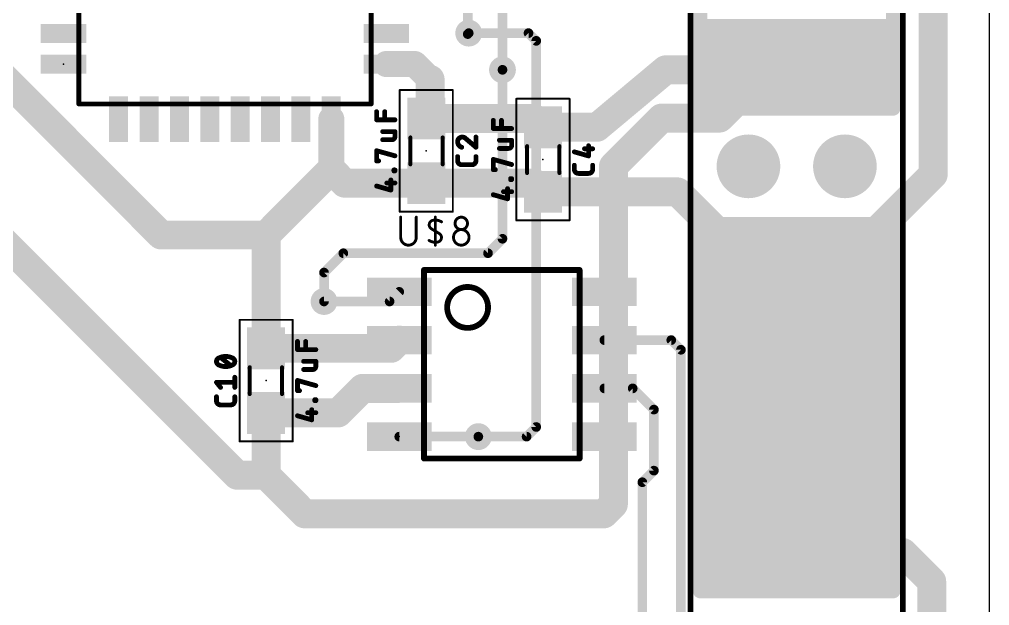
# Model space of a CAD drawing. Extents: x 0 to 6.01, y 0 to 3.
# Drawn here: x 4.994 to 6, y 1.095 to 1.702 of the extents above; entities that cross this region are included whole.
import ezdxf

# ---------------------------------------------------------------- set-up
doc = ezdxf.new("R2010")
doc.units = 0
for name, color, linetype in [('1', 12, 'CONTINUOUS'), ('16', 132, 'CONTINUOUS'), ('17', 110, 'CONTINUOUS'), ('18', 110, 'CONTINUOUS'), ('20', 31, 'CONTINUOUS'), ('21', 253, 'CONTINUOUS'), ('23', 53, 'CONTINUOUS'), ('25', 253, 'CONTINUOUS'), ('27', 253, 'CONTINUOUS'), ('39', 12, 'CONTINUOUS'), ('51', 253, 'CONTINUOUS')]:
    doc.layers.add(name, color=color, linetype=linetype)

# ---------------------------------------------------------------- blocks, each defined once
blk = doc.blocks.new('RECT')
blk.add_solid([(-0.5, -0.5), (0.5, -0.5), (-0.5, 0.5), (0.5, 0.5)])
blk = doc.blocks.new('ROUNDP')
at = {"const_width": 0.5}
blk.add_lwpolyline([(0, -0.25, 1), (0, 0.25, 1), (0, -0.25)], format="xyb", dxfattribs=at)
blk = doc.blocks.new('ROUNDV')
at = {"const_width": 0.5}
blk.add_lwpolyline([(0, -0.25, 1), (0, 0.25, 1), (0, -0.25)], format="xyb", dxfattribs=at)

msp = doc.modelspace()

# ---------------------------------------------------------------- linework, layer by layer
at = {"layer": '1'}
for points, const_width in [([(5.941528, 2.14), (5.941528, 1.541528)], 0.03), ([(5.7, 1.61), (5.7, 1.99)], 0.015), ([(5.9, 1.99), (5.9, 1.61)], 0.015), ([(5.459, 1.733), (5.459, 1.687)], 0.01), ([(5.495, 1.735), (5.495, 1.65)], 0.01), ([(5.7, 1.695), (5.9, 1.695)], 0.015), ([(5.46, 1.688), (5.459, 1.687)], 0.01), ([(5.7, 1.68), (5.9, 1.68)], 0.015), ([(5.141118, 1.478882), (4.958465, 1.661535)], 0.03), ([(5.7, 1.665), (5.9, 1.665)], 0.015), ([(5.404, 1.656), (5.374646, 1.656)], 0.027), ([(5.42, 1.64), (5.404, 1.656)], 0.027), ([(5.664223, 1.65), (5.592952, 1.590465)], 0.03), ([(5.75, 1.65), (5.664223, 1.65)], 0.03), ([(5.42, 1.64), (5.42, 1.603465)], 0.03), ([(5.7, 1.65), (5.9, 1.65)], 0.015), ([(5.7, 1.635), (5.9, 1.635)], 0.015), ([(5.7, 1.62), (5.9, 1.62)], 0.015), ([(5.317559, 1.598913), (5.317559, 1.546441)], 0.027), ([(5.42, 1.603465), (5.416, 1.599465)], 0.03), ([(5.528, 1.599465), (5.416, 1.599465)], 0.03), ([(5.537, 1.590465), (5.528, 1.599465)], 0.03), ([(5.9, 1.61), (5.7, 1.61)], 0.015), ([(5.592952, 1.590465), (5.537, 1.590465)], 0.03), ([(5.317559, 1.546441), (5.25, 1.478882)], 0.03), ([(5.331465, 1.532535), (5.317559, 1.546441)], 0.03), ([(5.941528, 1.541528), (5.85, 1.45)], 0.03), ([(5.416, 1.532535), (5.331465, 1.532535)], 0.03), ([(5.528, 1.532535), (5.416, 1.532535)], 0.03), ([(5.537, 1.523535), (5.528, 1.532535)], 0.03), ([(5.676465, 1.523535), (5.537, 1.523535)], 0.03), ([(5.75, 1.45), (5.676465, 1.523535)], 0.03), ([(5.25, 1.478882), (5.141118, 1.478882)], 0.03), ([(5.25, 1.478882), (5.25, 1.361465)], 0.03), ([(5.388, 1.42), (5.378, 1.41)], 0.01), ([(5.378, 1.41), (5.31, 1.41)], 0.01), ([(5.388, 1.37), (5.379465, 1.361465)], 0.03), ([(5.379465, 1.361465), (5.25, 1.361465)], 0.03), ([(5.67, 1.37), (5.600598, 1.37)], 0.01), ([(5.68, 1.36), (5.67, 1.37)], 0.01), ([(5.68, 1.36), (5.68, 1.02)], 0.01), ([(5.35, 1.32), (5.324535, 1.294535)], 0.03), ([(5.388, 1.32), (5.35, 1.32)], 0.03), ([(5.63, 1.32), (5.600598, 1.32)], 0.01), ([(5.652, 1.298), (5.63, 1.32)], 0.01), ([(5.324535, 1.294535), (5.25, 1.294535)], 0.03), ([(5.25, 1.294535), (5.25, 1.23)], 0.03), ([(5.652, 1.298), (5.652, 1.234788)], 0.01), ([(5.47, 1.27), (5.388, 1.27)], 0.01), ([(5.29, 1.19), (5.25, 1.23)], 0.03), ([(5.652, 1.234788), (5.64, 1.222788)], 0.01), ([(5.64, 1.222788), (5.64, 1)], 0.01), ([(5.6, 1.19), (5.29, 1.19)], 0.03), ([(5.91, 1.15), (5.85, 1.15)], 0.03), ([(5.94, 1.12), (5.91, 1.15)], 0.03), ([(5.94, 1.12), (5.94, 0.742465)], 0.03)]:
    msp.add_lwpolyline(points, dxfattribs=dict(at, const_width=const_width))
for points, const_width in [([(5.7, 1.69875, 1), (5.7, 1.69125)], 0.0075), ([(5.9, 1.69125, 1), (5.9, 1.69875)], 0.0075), ([(5.457232, 1.688768, 1), (5.460768, 1.685232)], 0.005), ([(5.461768, 1.686232, 1), (5.458232, 1.689768)], 0.005), ([(5.4565, 1.687, 1), (5.4615, 1.687)], 0.005), ([(5.7, 1.68375, 1), (5.7, 1.67625)], 0.0075), ([(5.9, 1.67625, 1), (5.9, 1.68375)], 0.0075), ([(5.7, 1.66875, 1), (5.7, 1.66125)], 0.0075), ([(5.9, 1.66125, 1), (5.9, 1.66875)], 0.0075), ([(5.374646, 1.66275, 1), (5.374646, 1.64925)], 0.0135), ([(5.408773, 1.660773, 1), (5.399227, 1.651227)], 0.0135), ([(5.404, 1.64925, 1), (5.404, 1.66275)], 0.0135), ([(5.664223, 1.6575, 1), (5.664223, 1.6425)], 0.015), ([(5.669032, 1.644244, 1), (5.659415, 1.655756)], 0.015), ([(5.75, 1.6425, 1), (5.75, 1.6575)], 0.015), ([(5.4275, 1.64, 1), (5.4125, 1.64)], 0.015), ([(5.415227, 1.635227, 1), (5.424773, 1.644773)], 0.0135), ([(5.4925, 1.65, 1), (5.4975, 1.65)], 0.005), ([(5.7, 1.65375, 1), (5.7, 1.64625)], 0.0075), ([(5.9, 1.64625, 1), (5.9, 1.65375)], 0.0075), ([(5.7, 1.63875, 1), (5.7, 1.63125)], 0.0075), ([(5.9, 1.63125, 1), (5.9, 1.63875)], 0.0075), ([(5.7, 1.62375, 1), (5.7, 1.61625)], 0.0075), ([(5.9, 1.61625, 1), (5.9, 1.62375)], 0.0075), ([(5.324309, 1.598913, 1), (5.310809, 1.598913)], 0.0135), ([(5.416, 1.606965, 1), (5.416, 1.591965)], 0.015), ([(5.410697, 1.604768, 1), (5.421303, 1.594161)], 0.015), ([(5.4125, 1.603465, 1), (5.4275, 1.603465)], 0.015), ([(5.425303, 1.598161, 1), (5.414697, 1.608768)], 0.015), ([(5.533303, 1.604768, 1), (5.522697, 1.594161)], 0.015), ([(5.528, 1.591965, 1), (5.528, 1.606965)], 0.015), ([(5.7, 1.61375, 1), (5.7, 1.60625)], 0.0075), ([(5.69625, 1.61, 1), (5.70375, 1.61)], 0.0075), ([(5.89625, 1.61, 1), (5.90375, 1.61)], 0.0075), ([(5.9, 1.60625, 1), (5.9, 1.61375)], 0.0075), ([(5.537, 1.597965, 1), (5.537, 1.582965)], 0.015), ([(5.531697, 1.585161, 1), (5.542303, 1.595768)], 0.015), ([(5.588144, 1.596221, 1), (5.59776, 1.584709)], 0.015), ([(5.592952, 1.582965, 1), (5.592952, 1.597965)], 0.015), ([(5.322862, 1.551744, 1), (5.312256, 1.541138)], 0.015), ([(5.322862, 1.541138, 1), (5.312256, 1.551744)], 0.015), ([(5.310809, 1.546441, 1), (5.324309, 1.546441)], 0.0135), ([(5.934028, 1.541528, 1), (5.949028, 1.541528)], 0.015), ([(5.946831, 1.536224, 1), (5.936224, 1.546831)], 0.015), ([(5.331465, 1.540035, 1), (5.331465, 1.525035)], 0.015), ([(5.326161, 1.527232, 1), (5.336768, 1.537839)], 0.015), ([(5.416, 1.540035, 1), (5.416, 1.525035)], 0.015), ([(5.416, 1.525035, 1), (5.416, 1.540035)], 0.015), ([(5.533303, 1.537839, 1), (5.522697, 1.527232)], 0.015), ([(5.528, 1.525035, 1), (5.528, 1.540035)], 0.015), ([(5.537, 1.531035, 1), (5.537, 1.516035)], 0.015), ([(5.531697, 1.518232, 1), (5.542303, 1.528839)], 0.015), ([(5.681768, 1.528839, 1), (5.671161, 1.518232)], 0.015), ([(5.676465, 1.516035, 1), (5.676465, 1.531035)], 0.015), ([(5.141118, 1.486382, 1), (5.141118, 1.471382)], 0.015), ([(5.135815, 1.473579, 1), (5.146421, 1.484185)], 0.015), ([(5.2575, 1.478882, 1), (5.2425, 1.478882)], 0.015), ([(5.244697, 1.484185, 1), (5.255303, 1.473579)], 0.015), ([(5.25, 1.471382, 1), (5.25, 1.486382)], 0.015), ([(5.744697, 1.444697, 1), (5.755303, 1.455303)], 0.015), ([(5.844697, 1.455303, 1), (5.855303, 1.444697)], 0.015), ([(5.389768, 1.418232, 1), (5.386232, 1.421768)], 0.005), ([(5.31, 1.4125, 1), (5.31, 1.4075)], 0.005), ([(5.376232, 1.411768, 1), (5.379768, 1.408232)], 0.005), ([(5.378, 1.4075, 1), (5.378, 1.4125)], 0.005), ([(5.393303, 1.364697, 1), (5.382697, 1.375303)], 0.015), ([(5.25, 1.368965, 1), (5.25, 1.353965)], 0.015), ([(5.2425, 1.361465, 1), (5.2575, 1.361465)], 0.015), ([(5.374161, 1.366768, 1), (5.384768, 1.356161)], 0.015), ([(5.379465, 1.353965, 1), (5.379465, 1.368965)], 0.015), ([(5.600598, 1.3725, 1), (5.600598, 1.3675)], 0.005), ([(5.671768, 1.371768, 1), (5.668232, 1.368232)], 0.005), ([(5.67, 1.3675, 1), (5.67, 1.3725)], 0.005), ([(5.6825, 1.36, 1), (5.6775, 1.36)], 0.005), ([(5.678232, 1.358232, 1), (5.681768, 1.361768)], 0.005), ([(5.35, 1.3275, 1), (5.35, 1.3125)], 0.015), ([(5.355303, 1.314697, 1), (5.344697, 1.325303)], 0.015), ([(5.388, 1.3125, 1), (5.388, 1.3275)], 0.015), ([(5.600598, 1.3225, 1), (5.600598, 1.3175)], 0.005), ([(5.631768, 1.321768, 1), (5.628232, 1.318232)], 0.005), ([(5.63, 1.3175, 1), (5.63, 1.3225)], 0.005), ([(5.25, 1.302035, 1), (5.25, 1.287035)], 0.015), ([(5.2575, 1.294535, 1), (5.2425, 1.294535)], 0.015), ([(5.324535, 1.287035, 1), (5.324535, 1.302035)], 0.015), ([(5.319232, 1.299839, 1), (5.329839, 1.289232)], 0.015), ([(5.6545, 1.298, 1), (5.6495, 1.298)], 0.005), ([(5.650232, 1.296232, 1), (5.653768, 1.299768)], 0.005), ([(5.388, 1.2725, 1), (5.388, 1.2675)], 0.005), ([(5.47, 1.2675, 1), (5.47, 1.2725)], 0.005), ([(5.255303, 1.235303, 1), (5.244697, 1.224697)], 0.015), ([(5.2425, 1.23, 1), (5.2575, 1.23)], 0.015), ([(5.6495, 1.234788, 1), (5.6545, 1.234788)], 0.005), ([(5.653768, 1.233021, 1), (5.650232, 1.236556)], 0.005), ([(5.6425, 1.222788, 1), (5.6375, 1.222788)], 0.005), ([(5.638232, 1.224556, 1), (5.641768, 1.221021)], 0.005), ([(5.29, 1.1975, 1), (5.29, 1.1825)], 0.015), ([(5.284697, 1.184697, 1), (5.295303, 1.195303)], 0.015), ([(5.6, 1.1825, 1), (5.6, 1.1975)], 0.015), ([(5.85, 1.1575, 1), (5.85, 1.1425)], 0.015), ([(5.915303, 1.155303, 1), (5.904697, 1.144697)], 0.015), ([(5.91, 1.1425, 1), (5.91, 1.1575)], 0.015), ([(5.9475, 1.12, 1), (5.9325, 1.12)], 0.015), ([(5.934697, 1.114697, 1), (5.945303, 1.125303)], 0.015)]:
    msp.add_lwpolyline(points, format="xyb", dxfattribs=dict(at, const_width=const_width))
at = {"layer": '16'}
for points, const_width in [([(5.522, 1.688), (5.46, 1.688)], 0.01), ([(5.53, 1.68), (5.522, 1.688)], 0.01), ([(5.53, 1.68), (5.53, 1.28)], 0.01), ([(5.75, 1.65), (5.75, 1.63)], 0.03), ([(5.495, 1.65), (5.495, 1.475)], 0.01), ([(5.75, 1.63), (5.72, 1.6)], 0.03), ([(5.66, 1.6), (5.61, 1.55)], 0.03), ([(5.72, 1.6), (5.66, 1.6)], 0.03), ([(5.61, 1.55), (5.61, 1.2)], 0.03), ([(5.22, 1.23), (4.93, 1.52)], 0.03), ([(5.7, 1.11), (5.7, 1.49)], 0.015), ([(5.7, 1.49), (5.9, 1.49)], 0.015), ([(5.7, 1.485), (5.9, 1.485)], 0.015), ([(5.9, 1.49), (5.9, 1.11)], 0.015), ([(5.495, 1.475), (5.48, 1.46)], 0.01), ([(5.7, 1.47), (5.9, 1.47)], 0.015), ([(5.33, 1.46), (5.31, 1.44)], 0.01), ([(5.48, 1.46), (5.33, 1.46)], 0.01), ([(5.7, 1.455), (5.9, 1.455)], 0.015), ([(5.31, 1.44), (5.31, 1.41)], 0.01), ([(5.7, 1.44), (5.9, 1.44)], 0.015), ([(5.7, 1.425), (5.9, 1.425)], 0.015), ([(5.7, 1.41), (5.9, 1.41)], 0.015), ([(5.7, 1.395), (5.9, 1.395)], 0.015), ([(5.7, 1.38), (5.9, 1.38)], 0.015), ([(5.7, 1.365), (5.9, 1.365)], 0.015), ([(5.7, 1.35), (5.9, 1.35)], 0.015), ([(5.7, 1.335), (5.9, 1.335)], 0.015), ([(5.7, 1.32), (5.9, 1.32)], 0.015), ([(5.7, 1.305), (5.9, 1.305)], 0.015), ([(5.7, 1.29), (5.9, 1.29)], 0.015), ([(5.53, 1.28), (5.52, 1.27)], 0.01), ([(5.7, 1.275), (5.9, 1.275)], 0.015), ([(5.52, 1.27), (5.47, 1.27)], 0.01), ([(5.7, 1.26), (5.9, 1.26)], 0.015), ([(5.7, 1.245), (5.9, 1.245)], 0.015), ([(5.25, 1.23), (5.22, 1.23)], 0.03), ([(5.7, 1.23), (5.9, 1.23)], 0.015), ([(5.7, 1.215), (5.9, 1.215)], 0.015), ([(5.61, 1.2), (5.6, 1.19)], 0.03), ([(5.7, 1.2), (5.9, 1.2)], 0.015), ([(5.7, 1.185), (5.9, 1.185)], 0.015), ([(5.7, 1.17), (5.9, 1.17)], 0.015), ([(5.7, 1.155), (5.9, 1.155)], 0.015), ([(5.7, 1.14), (5.9, 1.14)], 0.015), ([(5.7, 1.125), (5.9, 1.125)], 0.015), ([(5.9, 1.11), (5.7, 1.11)], 0.015), ([(5.7, 1.11), (5.9, 1.11)], 0.015)]:
    msp.add_lwpolyline(points, dxfattribs=dict(at, const_width=const_width))
for points, const_width in [([(5.46, 1.6905, 1), (5.46, 1.6855)], 0.005), ([(5.523768, 1.689768, 1), (5.520232, 1.686232)], 0.005), ([(5.522, 1.6855, 1), (5.522, 1.6905)], 0.005), ([(5.5325, 1.68, 1), (5.5275, 1.68)], 0.005), ([(5.528232, 1.678232, 1), (5.531768, 1.681768)], 0.005), ([(5.7575, 1.65, 1), (5.7425, 1.65)], 0.015), ([(5.4975, 1.65, 1), (5.4925, 1.65)], 0.005), ([(5.755303, 1.624697, 1), (5.744697, 1.635303)], 0.015), ([(5.7425, 1.63, 1), (5.7575, 1.63)], 0.015), ([(5.66, 1.6075, 1), (5.66, 1.5925)], 0.015), ([(5.665303, 1.594697, 1), (5.654697, 1.605303)], 0.015), ([(5.714697, 1.605303, 1), (5.725303, 1.594697)], 0.015), ([(5.72, 1.5925, 1), (5.72, 1.6075)], 0.015), ([(5.6175, 1.55, 1), (5.6025, 1.55)], 0.015), ([(5.604697, 1.555303, 1), (5.615303, 1.544697)], 0.015), ([(5.70375, 1.49, 1), (5.69625, 1.49)], 0.0075), ([(5.7, 1.49375, 1), (5.7, 1.48625)], 0.0075), ([(5.7, 1.48875, 1), (5.7, 1.48125)], 0.0075), ([(5.90375, 1.49, 1), (5.89625, 1.49)], 0.0075), ([(5.9, 1.48625, 1), (5.9, 1.49375)], 0.0075), ([(5.9, 1.48125, 1), (5.9, 1.48875)], 0.0075), ([(5.496768, 1.473232, 1), (5.493232, 1.476768)], 0.005), ([(5.4925, 1.475, 1), (5.4975, 1.475)], 0.005), ([(5.7, 1.47375, 1), (5.7, 1.46625)], 0.0075), ([(5.9, 1.46625, 1), (5.9, 1.47375)], 0.0075), ([(5.33, 1.4625, 1), (5.33, 1.4575)], 0.005), ([(5.331768, 1.458232, 1), (5.328232, 1.461768)], 0.005), ([(5.478232, 1.461768, 1), (5.481768, 1.458232)], 0.005), ([(5.48, 1.4575, 1), (5.48, 1.4625)], 0.005), ([(5.7, 1.45875, 1), (5.7, 1.45125)], 0.0075), ([(5.9, 1.45125, 1), (5.9, 1.45875)], 0.0075), ([(5.3125, 1.44, 1), (5.3075, 1.44)], 0.005), ([(5.308232, 1.441768, 1), (5.311768, 1.438232)], 0.005), ([(5.7, 1.44375, 1), (5.7, 1.43625)], 0.0075), ([(5.9, 1.43625, 1), (5.9, 1.44375)], 0.0075), ([(5.7, 1.42875, 1), (5.7, 1.42125)], 0.0075), ([(5.9, 1.42125, 1), (5.9, 1.42875)], 0.0075), ([(5.3075, 1.41, 1), (5.3125, 1.41)], 0.005), ([(5.7, 1.41375, 1), (5.7, 1.40625)], 0.0075), ([(5.9, 1.40625, 1), (5.9, 1.41375)], 0.0075), ([(5.7, 1.39875, 1), (5.7, 1.39125)], 0.0075), ([(5.9, 1.39125, 1), (5.9, 1.39875)], 0.0075), ([(5.7, 1.38375, 1), (5.7, 1.37625)], 0.0075), ([(5.9, 1.37625, 1), (5.9, 1.38375)], 0.0075), ([(5.7, 1.36875, 1), (5.7, 1.36125)], 0.0075), ([(5.9, 1.36125, 1), (5.9, 1.36875)], 0.0075), ([(5.7, 1.35375, 1), (5.7, 1.34625)], 0.0075), ([(5.9, 1.34625, 1), (5.9, 1.35375)], 0.0075), ([(5.7, 1.33875, 1), (5.7, 1.33125)], 0.0075), ([(5.9, 1.33125, 1), (5.9, 1.33875)], 0.0075), ([(5.7, 1.32375, 1), (5.7, 1.31625)], 0.0075), ([(5.9, 1.31625, 1), (5.9, 1.32375)], 0.0075), ([(5.7, 1.30875, 1), (5.7, 1.30125)], 0.0075), ([(5.9, 1.30125, 1), (5.9, 1.30875)], 0.0075), ([(5.7, 1.29375, 1), (5.7, 1.28625)], 0.0075), ([(5.9, 1.28625, 1), (5.9, 1.29375)], 0.0075), ([(5.5275, 1.28, 1), (5.5325, 1.28)], 0.005), ([(5.531768, 1.278232, 1), (5.528232, 1.281768)], 0.005), ([(5.7, 1.27875, 1), (5.7, 1.27125)], 0.0075), ([(5.9, 1.27125, 1), (5.9, 1.27875)], 0.0075), ([(5.47, 1.2725, 1), (5.47, 1.2675)], 0.005), ([(5.518232, 1.271768, 1), (5.521768, 1.268232)], 0.005), ([(5.52, 1.2675, 1), (5.52, 1.2725)], 0.005), ([(5.7, 1.26375, 1), (5.7, 1.25625)], 0.0075), ([(5.9, 1.25625, 1), (5.9, 1.26375)], 0.0075), ([(5.7, 1.24875, 1), (5.7, 1.24125)], 0.0075), ([(5.9, 1.24125, 1), (5.9, 1.24875)], 0.0075), ([(5.22, 1.2375, 1), (5.22, 1.2225)], 0.015), ([(5.214697, 1.224697, 1), (5.225303, 1.235303)], 0.015), ([(5.25, 1.2225, 1), (5.25, 1.2375)], 0.015), ([(5.7, 1.23375, 1), (5.7, 1.22625)], 0.0075), ([(5.9, 1.22625, 1), (5.9, 1.23375)], 0.0075), ([(5.7, 1.21875, 1), (5.7, 1.21125)], 0.0075), ([(5.9, 1.21125, 1), (5.9, 1.21875)], 0.0075), ([(5.6025, 1.2, 1), (5.6175, 1.2)], 0.015), ([(5.615303, 1.194697, 1), (5.604697, 1.205303)], 0.015), ([(5.7, 1.20375, 1), (5.7, 1.19625)], 0.0075), ([(5.9, 1.19625, 1), (5.9, 1.20375)], 0.0075), ([(5.594697, 1.195303, 1), (5.605303, 1.184697)], 0.015), ([(5.7, 1.18875, 1), (5.7, 1.18125)], 0.0075), ([(5.9, 1.18125, 1), (5.9, 1.18875)], 0.0075), ([(5.7, 1.17375, 1), (5.7, 1.16625)], 0.0075), ([(5.9, 1.16625, 1), (5.9, 1.17375)], 0.0075), ([(5.7, 1.15875, 1), (5.7, 1.15125)], 0.0075), ([(5.9, 1.15125, 1), (5.9, 1.15875)], 0.0075), ([(5.7, 1.14375, 1), (5.7, 1.13625)], 0.0075), ([(5.9, 1.13625, 1), (5.9, 1.14375)], 0.0075), ([(5.7, 1.12875, 1), (5.7, 1.12125)], 0.0075), ([(5.9, 1.12125, 1), (5.9, 1.12875)], 0.0075), ([(5.7, 1.11375, 1), (5.7, 1.10625)], 0.0075), ([(5.7, 1.11375, 1), (5.7, 1.10625)], 0.0075), ([(5.9, 1.10625, 1), (5.9, 1.11375)], 0.0075), ([(5.9, 1.10625, 1), (5.9, 1.11375)], 0.0075), ([(5.69625, 1.11, 1), (5.70375, 1.11)], 0.0075), ([(5.89625, 1.11, 1), (5.90375, 1.11)], 0.0075)]:
    msp.add_lwpolyline(points, format="xyb", dxfattribs=dict(at, const_width=const_width))
at = {"layer": '20'}
msp.add_line((6, 0), (6, 3), dxfattribs=at)
at = {"layer": '21', "const_width": 0.006}
for points in [[(5.69, 0.8), (5.69, 2)], [(5.91, 2), (5.91, 0.8)]]:
    msp.add_lwpolyline(points, dxfattribs=at)
msp.add_lwpolyline([(5.458866, 1.382657, 1), (5.458866, 1.42506, 1), (5.458866, 1.382657)], format="xyb", dxfattribs=at)
at = {"layer": '23'}
for p in [(5.04, 1.656), (5.416, 1.566), (5.537, 1.557), (5.25, 1.328), (5.388, 1.27)]:
    msp.add_point(p, dxfattribs=at)
at = {"layer": '25'}
for points, const_width in [([(5.45325, 1.580334, 0.414198), (5.4485, 1.575584)], 0.005), ([(5.456945, 1.578751, 0.205254), (5.45325, 1.580334)], 0.005), ([(5.45325, 1.581584, 1), (5.45325, 1.579084)], 0.0025), ([(5.45325, 1.579084, 1), (5.45325, 1.581584)], 0.0025), ([(5.457754, 1.579703, 1), (5.456135, 1.577798)], 0.0025), ([(5.456039, 1.577889, 1), (5.45785, 1.579613)], 0.0025), ([(5.46875, 1.580334, 1), (5.46625, 1.580334)], 0.0025), ([(5.4485, 1.575584, 0.325223), (5.452722, 1.569779)], 0.005), ([(5.44975, 1.575584, 1), (5.44725, 1.575584)], 0.0025), ([(5.44725, 1.575584, 1), (5.44975, 1.575584)], 0.0025), ([(5.452337, 1.568589, 1), (5.453107, 1.570968)], 0.0025), ([(5.46625, 1.569779, 1), (5.46875, 1.569779)], 0.0025), ([(5.46669, 1.568826, 1), (5.46831, 1.570731)], 0.0025), ([(5.580056, 1.569417, 1), (5.580056, 1.566917)], 0.0025), ([(5.585528, 1.571334, 1), (5.583028, 1.571334)], 0.0025), ([(5.5885, 1.566917, 1), (5.5885, 1.569417)], 0.0025), ([(5.44975, 1.56011, 1), (5.44725, 1.56011)], 0.0025), ([(5.46875, 1.56011, 1), (5.46625, 1.56011)], 0.0025), ([(5.569843, 1.566203, 1), (5.569157, 1.563799)], 0.0025), ([(5.583028, 1.560779, 1), (5.585528, 1.560779)], 0.0025), ([(5.583934, 1.559577, 1), (5.584621, 1.561981)], 0.0025), ([(5.4485, 1.555888, 0.414196), (5.452722, 1.551666)], 0.005), ([(5.44975, 1.555888, 1), (5.44725, 1.555888)], 0.0025), ([(5.44725, 1.555888, 1), (5.44975, 1.555888)], 0.0025), ([(5.452722, 1.552916, 1), (5.452722, 1.550416)], 0.0025), ([(5.452722, 1.550416, 1), (5.452722, 1.552916)], 0.0025), ([(5.463278, 1.551666, 0.414214), (5.4675, 1.555888)], 0.005), ([(5.463278, 1.552916, 1), (5.463278, 1.550416)], 0.0025), ([(5.463278, 1.550416, 1), (5.463278, 1.552916)], 0.0025), ([(5.46875, 1.555888, 1), (5.46625, 1.555888)], 0.0025), ([(5.46625, 1.555888, 1), (5.46875, 1.555888)], 0.0025), ([(5.57075, 1.55111, 1), (5.56825, 1.55111)], 0.0025), ([(5.5695, 1.546888, 0.414196), (5.573722, 1.542666)], 0.005), ([(5.57075, 1.546888, 1), (5.56825, 1.546888)], 0.0025), ([(5.584278, 1.542666, 0.414214), (5.5885, 1.546888)], 0.005), ([(5.58975, 1.55111, 1), (5.58725, 1.55111)], 0.0025), ([(5.58975, 1.546888, 1), (5.58725, 1.546888)], 0.0025), ([(5.56825, 1.546888, 1), (5.57075, 1.546888)], 0.0025), ([(5.573722, 1.543916, 1), (5.573722, 1.541416)], 0.0025), ([(5.573722, 1.541416, 1), (5.573722, 1.543916)], 0.0025), ([(5.584278, 1.543916, 1), (5.584278, 1.541416)], 0.0025), ([(5.584278, 1.541416, 1), (5.584278, 1.543916)], 0.0025), ([(5.58725, 1.546888, 1), (5.58975, 1.546888)], 0.0025), ([(5.39025, 1.49735, 1), (5.38875, 1.49735)], 0.0015), ([(5.406361, 1.49735, 1), (5.404861, 1.49735)], 0.0015), ([(5.426145, 1.49735, 1), (5.424645, 1.49735)], 0.0015), ([(5.45872, 1.490906, 1), (5.445831, 1.490906)], 0.003), ([(5.422979, 1.494128, 0.691681), (5.421368, 1.485267)], 0.003), ([(5.43184, 1.492517, 0.182253), (5.422979, 1.494128)], 0.003), ([(5.422844, 1.494866, 1), (5.423114, 1.49339)], 0.0015), ([(5.423114, 1.49339, 1), (5.422844, 1.494866)], 0.0015), ([(5.431454, 1.491874, 1), (5.432226, 1.49316)], 0.0015), ([(5.445831, 1.490906, 1), (5.45872, 1.490906)], 0.003), ([(5.446581, 1.490906, 1), (5.445081, 1.490906)], 0.0015), ([(5.445081, 1.490906, 1), (5.446581, 1.490906)], 0.0015), ([(5.45947, 1.490906, 1), (5.45797, 1.490906)], 0.0015), ([(5.45797, 1.490906, 1), (5.45947, 1.490906)], 0.0015), ([(5.421753, 1.48591, 1), (5.420982, 1.484624)], 0.0015), ([(5.420982, 1.484624, 1), (5.421753, 1.48591)], 0.0015), ([(5.425781, 1.483494, 1), (5.42501, 1.482207)], 0.0015), ([(5.42501, 1.482207, 1), (5.425781, 1.483494)], 0.0015), ([(5.427812, 1.471572, 0.691666), (5.429423, 1.480434)], 0.003), ([(5.429809, 1.481077, 1), (5.429037, 1.479791)], 0.0015), ([(5.429037, 1.479791, 1), (5.429809, 1.481077)], 0.0015), ([(5.460331, 1.476406, 1), (5.44422, 1.476406)], 0.003), ([(5.3895, 1.476406, 1), (5.405611, 1.476406)], 0.003), ([(5.39025, 1.476406, 1), (5.38875, 1.476406)], 0.0015), ([(5.38875, 1.476406, 1), (5.39025, 1.476406)], 0.0015), ([(5.406361, 1.476406, 1), (5.404861, 1.476406)], 0.0015), ([(5.404861, 1.476406, 1), (5.406361, 1.476406)], 0.0015), ([(5.418951, 1.473184, 0.182266), (5.427812, 1.471573)], 0.003), ([(5.419337, 1.473827, 1), (5.418565, 1.472541)], 0.0015), ([(5.424645, 1.46835, 1), (5.426145, 1.46835)], 0.0015), ([(5.427677, 1.47231, 1), (5.427947, 1.470835)], 0.0015), ([(5.427947, 1.470835, 1), (5.427677, 1.47231)], 0.0015), ([(5.44422, 1.476406, 1), (5.460331, 1.476406)], 0.003), ([(5.44497, 1.476406, 1), (5.44347, 1.476406)], 0.0015), ([(5.44347, 1.476406, 1), (5.44497, 1.476406)], 0.0015), ([(5.461081, 1.476406, 1), (5.459581, 1.476406)], 0.0015), ([(5.459581, 1.476406, 1), (5.461081, 1.476406)], 0.0015), ([(5.201139, 1.351551, 0.32047), (5.1985, 1.347856)], 0.005), ([(5.1985, 1.347856, 0.320476), (5.201139, 1.344162)], 0.005), ([(5.19975, 1.347856, 1), (5.19725, 1.347856)], 0.0025), ([(5.19725, 1.347856, 1), (5.19975, 1.347856)], 0.0025), ([(5.208, 1.353134, 0.113883), (5.201139, 1.351551)], 0.005), ([(5.200591, 1.352674, 1), (5.201687, 1.350427)], 0.0025), ([(5.201544, 1.350368, 1), (5.200734, 1.352733)], 0.0025), ([(5.203503, 1.353055, 1), (5.201941, 1.351103)], 0.0025), ([(5.214861, 1.351551, 0.113883), (5.208, 1.353134)], 0.005), ([(5.208, 1.354384, 1), (5.208, 1.351884)], 0.0025), ([(5.208, 1.351884, 1), (5.208, 1.354384)], 0.0025), ([(5.2175, 1.347856, 0.320454), (5.214861, 1.351551)], 0.005), ([(5.215267, 1.352733, 1), (5.214456, 1.350368)], 0.0025), ([(5.214861, 1.344162, 0.320459), (5.2175, 1.347856)], 0.005), ([(5.214313, 1.350427, 1), (5.215409, 1.352674)], 0.0025), ([(5.21875, 1.347856, 1), (5.21625, 1.347856)], 0.0025), ([(5.21625, 1.347856, 1), (5.21875, 1.347856)], 0.0025), ([(5.201139, 1.344162, 0.113884), (5.208, 1.342579)], 0.005), ([(5.201687, 1.345286, 1), (5.200591, 1.343038)], 0.0025), ([(5.200734, 1.342979, 1), (5.201544, 1.345344)], 0.0025), ([(5.208, 1.342579, 0.113884), (5.214861, 1.344162)], 0.005), ([(5.208, 1.343829, 1), (5.208, 1.341329)], 0.0025), ([(5.208, 1.341329, 1), (5.208, 1.343829)], 0.0025), ([(5.212497, 1.342658, 1), (5.214059, 1.34461)], 0.0025), ([(5.214456, 1.345344, 1), (5.215267, 1.342979)], 0.0025), ([(5.215409, 1.343038, 1), (5.214313, 1.345286)], 0.0025), ([(5.1985, 1.327507, 1), (5.1985, 1.325007)], 0.0025), ([(5.199476, 1.327037, 1), (5.197524, 1.325476)], 0.0025), ([(5.21875, 1.331534, 1), (5.21625, 1.331534)], 0.0025), ([(5.2175, 1.325007, 1), (5.2175, 1.327507)], 0.0025), ([(5.201746, 1.320198, 1), (5.203698, 1.32176)], 0.0025), ([(5.21625, 1.320979, 1), (5.21875, 1.320979)], 0.0025), ([(5.19975, 1.31131, 1), (5.19725, 1.31131)], 0.0025), ([(5.1985, 1.307088, 0.414196), (5.202722, 1.302866)], 0.005), ([(5.19975, 1.307088, 1), (5.19725, 1.307088)], 0.0025), ([(5.19725, 1.307088, 1), (5.19975, 1.307088)], 0.0025), ([(5.213278, 1.302866, 0.414214), (5.2175, 1.307088)], 0.005), ([(5.21875, 1.31131, 1), (5.21625, 1.31131)], 0.0025), ([(5.21875, 1.307088, 1), (5.21625, 1.307088)], 0.0025), ([(5.21625, 1.307088, 1), (5.21875, 1.307088)], 0.0025), ([(5.202722, 1.304116, 1), (5.202722, 1.301616)], 0.0025), ([(5.202722, 1.301616, 1), (5.202722, 1.304116)], 0.0025), ([(5.213278, 1.304116, 1), (5.213278, 1.301616)], 0.0025), ([(5.213278, 1.301616, 1), (5.213278, 1.304116)], 0.0025)]:
    msp.add_lwpolyline(points, format="xyb", dxfattribs=dict(at, const_width=const_width))
for points, const_width in [([(5.456945, 1.578751), (5.4675, 1.569779)], 0.005), ([(5.4675, 1.569779), (5.4675, 1.580334)], 0.005), ([(5.580056, 1.568167), (5.5885, 1.568167)], 0.005), ([(5.584278, 1.560779), (5.584278, 1.571334)], 0.005), ([(5.4485, 1.555888), (5.4485, 1.56011)], 0.005), ([(5.4675, 1.56011), (5.4675, 1.555888)], 0.005), ([(5.5695, 1.565001), (5.584278, 1.560779)], 0.005), ([(5.463278, 1.551666), (5.452722, 1.551666)], 0.005), ([(5.5695, 1.546888), (5.5695, 1.55111)], 0.005), ([(5.5885, 1.55111), (5.5885, 1.546888)], 0.005), ([(5.584278, 1.542666), (5.573722, 1.542666)], 0.005), ([(5.3895, 1.49735), (5.3895, 1.476406)], 0.003), ([(5.405611, 1.476406), (5.405611, 1.49735)], 0.003), ([(5.425395, 1.46835), (5.425395, 1.49735)], 0.003), ([(5.425395, 1.48285), (5.421368, 1.485267)], 0.003), ([(5.425395, 1.48285), (5.429423, 1.480434)], 0.003), ([(5.213278, 1.343634), (5.202722, 1.352079)], 0.005), ([(5.202722, 1.320979), (5.1985, 1.326257)], 0.005), ([(5.1985, 1.326257), (5.2175, 1.326257)], 0.005), ([(5.2175, 1.320979), (5.2175, 1.331534)], 0.005), ([(5.1985, 1.307088), (5.1985, 1.31131)], 0.005), ([(5.2175, 1.31131), (5.2175, 1.307088)], 0.005), ([(5.213278, 1.302866), (5.202722, 1.302866)], 0.005)]:
    msp.add_lwpolyline(points, dxfattribs=dict(at, const_width=const_width))
at = {"layer": '27', "const_width": 0.005}
for points in [[(5.3645, 1.598176), (5.3645, 1.60662)], [(5.3835, 1.598176), (5.3645, 1.598176)], [(5.372945, 1.598176), (5.372945, 1.60662)], [(5.4855, 1.589176), (5.4855, 1.59762)], [(5.493945, 1.589176), (5.493945, 1.59762)], [(5.5045, 1.589176), (5.4855, 1.589176)], [(5.3835, 1.585999), (5.370833, 1.585999)], [(5.370833, 1.577555), (5.380333, 1.577555)], [(5.3835, 1.580721), (5.3835, 1.585999)], [(5.5045, 1.576999), (5.491833, 1.576999)], [(5.5045, 1.571721), (5.5045, 1.576999)], [(5.491833, 1.568555), (5.501333, 1.568555)], [(5.3645, 1.555619), (5.3645, 1.566175)], [(5.3645, 1.566175), (5.3835, 1.560897)], [(5.4855, 1.546619), (5.4855, 1.557175)], [(5.4855, 1.557175), (5.5045, 1.551897)], [(5.366611, 1.555619), (5.3645, 1.555619)], [(5.487611, 1.546619), (5.4855, 1.546619)], [(5.382445, 1.54525), (5.382445, 1.546305)], [(5.382445, 1.546305), (5.3835, 1.546305)], [(5.3835, 1.54525), (5.382445, 1.54525)], [(5.3835, 1.546305), (5.3835, 1.54525)], [(5.503445, 1.53625), (5.503445, 1.537305)], [(5.503445, 1.537305), (5.5045, 1.537305)], [(5.5045, 1.537305), (5.5045, 1.53625)], [(5.3645, 1.529602), (5.379278, 1.52538)], [(5.375056, 1.532768), (5.3835, 1.532768)], [(5.379278, 1.52538), (5.379278, 1.535935)], [(5.500278, 1.51638), (5.500278, 1.526935)], [(5.5045, 1.53625), (5.503445, 1.53625)], [(5.4855, 1.520602), (5.500278, 1.51638)], [(5.496056, 1.523768), (5.5045, 1.523768)], [(5.2825, 1.360176), (5.2825, 1.36862)], [(5.290945, 1.360176), (5.290945, 1.36862)], [(5.3015, 1.360176), (5.2825, 1.360176)], [(5.3015, 1.347999), (5.288833, 1.347999)], [(5.3015, 1.342721), (5.3015, 1.347999)], [(5.288833, 1.339555), (5.298333, 1.339555)], [(5.2825, 1.317619), (5.2825, 1.328175)], [(5.2825, 1.328175), (5.3015, 1.322897)], [(5.284611, 1.317619), (5.2825, 1.317619)], [(5.300445, 1.30725), (5.300445, 1.308305)], [(5.300445, 1.308305), (5.3015, 1.308305)], [(5.3015, 1.30725), (5.300445, 1.30725)], [(5.3015, 1.308305), (5.3015, 1.30725)], [(5.297278, 1.28738), (5.297278, 1.297935)], [(5.2825, 1.291602), (5.297278, 1.28738)], [(5.293056, 1.294768), (5.3015, 1.294768)]]:
    msp.add_lwpolyline(points, dxfattribs=at)
at = {"layer": '27'}
for points, const_width in [([(5.36575, 1.60662, 1), (5.36325, 1.60662)], 0.0025), ([(5.3645, 1.599426, 1), (5.3645, 1.596926)], 0.0025), ([(5.36325, 1.598176, 1), (5.36575, 1.598176)], 0.0025), ([(5.374195, 1.60662, 1), (5.371695, 1.60662)], 0.0025), ([(5.371695, 1.598176, 1), (5.374195, 1.598176)], 0.0025), ([(5.3835, 1.596926, 1), (5.3835, 1.599426)], 0.0025), ([(5.48675, 1.59762, 1), (5.48425, 1.59762)], 0.0025), ([(5.495195, 1.59762, 1), (5.492695, 1.59762)], 0.0025), ([(5.4855, 1.590426, 1), (5.4855, 1.587926)], 0.0025), ([(5.48425, 1.589176, 1), (5.48675, 1.589176)], 0.0025), ([(5.492695, 1.589176, 1), (5.495195, 1.589176)], 0.0025), ([(5.5045, 1.587926, 1), (5.5045, 1.590426)], 0.0025), ([(5.370833, 1.587249, 1), (5.370833, 1.584749)], 0.0025), ([(5.370833, 1.578805, 1), (5.370833, 1.576305)], 0.0025), ([(5.380333, 1.577555, 0.414214), (5.3835, 1.580721)], 0.005), ([(5.380333, 1.578805, 1), (5.380333, 1.576305)], 0.0025), ([(5.380333, 1.576305, 1), (5.380333, 1.578805)], 0.0025), ([(5.38475, 1.585999, 1), (5.38225, 1.585999)], 0.0025), ([(5.38475, 1.580721, 1), (5.38225, 1.580721)], 0.0025), ([(5.38225, 1.580721, 1), (5.38475, 1.580721)], 0.0025), ([(5.3835, 1.584749, 1), (5.3835, 1.587249)], 0.0025), ([(5.491833, 1.578249, 1), (5.491833, 1.575749)], 0.0025), ([(5.50575, 1.576999, 1), (5.50325, 1.576999)], 0.0025), ([(5.5045, 1.575749, 1), (5.5045, 1.578249)], 0.0025), ([(5.491833, 1.569805, 1), (5.491833, 1.567305)], 0.0025), ([(5.501333, 1.568555, 0.414214), (5.5045, 1.571721)], 0.005), ([(5.501333, 1.569805, 1), (5.501333, 1.567305)], 0.0025), ([(5.501333, 1.567305, 1), (5.501333, 1.569805)], 0.0025), ([(5.50575, 1.571721, 1), (5.50325, 1.571721)], 0.0025), ([(5.50325, 1.571721, 1), (5.50575, 1.571721)], 0.0025), ([(5.36575, 1.566175, 1), (5.36325, 1.566175)], 0.0025), ([(5.364835, 1.567379, 1), (5.364165, 1.56497)], 0.0025), ([(5.383165, 1.559693, 1), (5.383835, 1.562101)], 0.0025), ([(5.48675, 1.557175, 1), (5.48425, 1.557175)], 0.0025), ([(5.485835, 1.558379, 1), (5.485165, 1.55597)], 0.0025), ([(5.3645, 1.556869, 1), (5.3645, 1.554369)], 0.0025), ([(5.36325, 1.555619, 1), (5.36575, 1.555619)], 0.0025), ([(5.366611, 1.554369, 1), (5.366611, 1.556869)], 0.0025), ([(5.4855, 1.547869, 1), (5.4855, 1.545369)], 0.0025), ([(5.487611, 1.545369, 1), (5.487611, 1.547869)], 0.0025), ([(5.504165, 1.550693, 1), (5.504835, 1.553101)], 0.0025), ([(5.383695, 1.546305, 1), (5.381195, 1.546305)], 0.0025), ([(5.382445, 1.547555, 1), (5.382445, 1.545055)], 0.0025), ([(5.382445, 1.5465, 1), (5.382445, 1.544)], 0.0025), ([(5.381195, 1.54525, 1), (5.383695, 1.54525)], 0.0025), ([(5.38475, 1.546305, 1), (5.38225, 1.546305)], 0.0025), ([(5.38225, 1.54525, 1), (5.38475, 1.54525)], 0.0025), ([(5.3835, 1.545055, 1), (5.3835, 1.547555)], 0.0025), ([(5.3835, 1.544, 1), (5.3835, 1.5465)], 0.0025), ([(5.48425, 1.546619, 1), (5.48675, 1.546619)], 0.0025), ([(5.504695, 1.537305, 1), (5.502195, 1.537305)], 0.0025), ([(5.503445, 1.538555, 1), (5.503445, 1.536055)], 0.0025), ([(5.50575, 1.537305, 1), (5.50325, 1.537305)], 0.0025), ([(5.5045, 1.536055, 1), (5.5045, 1.538555)], 0.0025), ([(5.364843, 1.530804, 1), (5.364157, 1.5284)], 0.0025), ([(5.375056, 1.534018, 1), (5.375056, 1.531518)], 0.0025), ([(5.380528, 1.535935, 1), (5.378028, 1.535935)], 0.0025), ([(5.3835, 1.531518, 1), (5.3835, 1.534018)], 0.0025), ([(5.501528, 1.526935, 1), (5.499028, 1.526935)], 0.0025), ([(5.503445, 1.5375, 1), (5.503445, 1.535)], 0.0025), ([(5.502195, 1.53625, 1), (5.504695, 1.53625)], 0.0025), ([(5.50325, 1.53625, 1), (5.50575, 1.53625)], 0.0025), ([(5.5045, 1.535, 1), (5.5045, 1.5375)], 0.0025), ([(5.378028, 1.52538, 1), (5.380528, 1.52538)], 0.0025), ([(5.378934, 1.524178, 1), (5.379621, 1.526582)], 0.0025), ([(5.485843, 1.521804, 1), (5.485157, 1.5194)], 0.0025), ([(5.496056, 1.525018, 1), (5.496056, 1.522518)], 0.0025), ([(5.499934, 1.515178, 1), (5.500621, 1.517582)], 0.0025), ([(5.5045, 1.522518, 1), (5.5045, 1.525018)], 0.0025), ([(5.499028, 1.51638, 1), (5.501528, 1.51638)], 0.0025), ([(5.28375, 1.36862, 1), (5.28125, 1.36862)], 0.0025), ([(5.292195, 1.36862, 1), (5.289695, 1.36862)], 0.0025), ([(5.2825, 1.361426, 1), (5.2825, 1.358926)], 0.0025), ([(5.28125, 1.360176, 1), (5.28375, 1.360176)], 0.0025), ([(5.289695, 1.360176, 1), (5.292195, 1.360176)], 0.0025), ([(5.3015, 1.358926, 1), (5.3015, 1.361426)], 0.0025), ([(5.288833, 1.349249, 1), (5.288833, 1.346749)], 0.0025), ([(5.30275, 1.347999, 1), (5.30025, 1.347999)], 0.0025), ([(5.3015, 1.346749, 1), (5.3015, 1.349249)], 0.0025), ([(5.288833, 1.340805, 1), (5.288833, 1.338305)], 0.0025), ([(5.298333, 1.339555, 0.414214), (5.3015, 1.342721)], 0.005), ([(5.298333, 1.340805, 1), (5.298333, 1.338305)], 0.0025), ([(5.298333, 1.338305, 1), (5.298333, 1.340805)], 0.0025), ([(5.30275, 1.342721, 1), (5.30025, 1.342721)], 0.0025), ([(5.30025, 1.342721, 1), (5.30275, 1.342721)], 0.0025), ([(5.28375, 1.328175, 1), (5.28125, 1.328175)], 0.0025), ([(5.282835, 1.329379, 1), (5.282165, 1.32697)], 0.0025), ([(5.2825, 1.318869, 1), (5.2825, 1.316369)], 0.0025), ([(5.28125, 1.317619, 1), (5.28375, 1.317619)], 0.0025), ([(5.284611, 1.316369, 1), (5.284611, 1.318869)], 0.0025), ([(5.301165, 1.321693, 1), (5.301835, 1.324101)], 0.0025), ([(5.301695, 1.308305, 1), (5.299195, 1.308305)], 0.0025), ([(5.300445, 1.309555, 1), (5.300445, 1.307055)], 0.0025), ([(5.300445, 1.3085, 1), (5.300445, 1.306)], 0.0025), ([(5.299195, 1.30725, 1), (5.301695, 1.30725)], 0.0025), ([(5.30275, 1.308305, 1), (5.30025, 1.308305)], 0.0025), ([(5.30025, 1.30725, 1), (5.30275, 1.30725)], 0.0025), ([(5.3015, 1.307055, 1), (5.3015, 1.309555)], 0.0025), ([(5.3015, 1.306, 1), (5.3015, 1.3085)], 0.0025), ([(5.298528, 1.297935, 1), (5.296028, 1.297935)], 0.0025), ([(5.282843, 1.292804, 1), (5.282157, 1.2904)], 0.0025), ([(5.293056, 1.296018, 1), (5.293056, 1.293518)], 0.0025), ([(5.296028, 1.28738, 1), (5.298528, 1.28738)], 0.0025), ([(5.296934, 1.286178, 1), (5.297621, 1.288582)], 0.0025), ([(5.3015, 1.293518, 1), (5.3015, 1.296018)], 0.0025)]:
    msp.add_lwpolyline(points, format="xyb", dxfattribs=dict(at, const_width=const_width))
at = {"layer": '39', "const_width": 0.002}
for points in [[(5.388441, 1.503008), (5.388441, 1.628992)], [(5.388441, 1.628992), (5.443559, 1.628992)], [(5.443559, 1.628992), (5.443559, 1.503008)], [(5.509441, 1.494008), (5.509441, 1.619992)], [(5.509441, 1.619992), (5.564559, 1.619992)], [(5.564559, 1.619992), (5.564559, 1.494008)], [(5.443559, 1.503008), (5.388441, 1.503008)], [(5.564559, 1.494008), (5.509441, 1.494008)], [(5.222441, 1.265008), (5.222441, 1.390992)], [(5.222441, 1.390992), (5.277559, 1.390992)], [(5.277559, 1.390992), (5.277559, 1.265008)], [(5.277559, 1.265008), (5.222441, 1.265008)]]:
    msp.add_lwpolyline(points, dxfattribs=at)
at = {"layer": '39', "const_width": 0.001}
for points in [[(5.388941, 1.628992, 1), (5.387941, 1.628992)], [(5.388441, 1.629492, 1), (5.388441, 1.628492)], [(5.444059, 1.628992, 1), (5.443059, 1.628992)], [(5.443559, 1.628492, 1), (5.443559, 1.629492)], [(5.509941, 1.619992, 1), (5.508941, 1.619992)], [(5.509441, 1.620492, 1), (5.509441, 1.619492)], [(5.565059, 1.619992, 1), (5.564059, 1.619992)], [(5.564559, 1.619492, 1), (5.564559, 1.620492)], [(5.388441, 1.503508, 1), (5.388441, 1.502508)], [(5.387941, 1.503008, 1), (5.388941, 1.503008)], [(5.443059, 1.503008, 1), (5.444059, 1.503008)], [(5.443559, 1.502508, 1), (5.443559, 1.503508)], [(5.509441, 1.494508, 1), (5.509441, 1.493508)], [(5.508941, 1.494008, 1), (5.509941, 1.494008)], [(5.564059, 1.494008, 1), (5.565059, 1.494008)], [(5.564559, 1.493508, 1), (5.564559, 1.494508)], [(5.222941, 1.390992, 1), (5.221941, 1.390992)], [(5.222441, 1.391492, 1), (5.222441, 1.390492)], [(5.278059, 1.390992, 1), (5.277059, 1.390992)], [(5.277559, 1.390492, 1), (5.277559, 1.391492)], [(5.222441, 1.265508, 1), (5.222441, 1.264508)], [(5.221941, 1.265008, 1), (5.222941, 1.265008)], [(5.277059, 1.265008, 1), (5.278059, 1.265008)], [(5.277559, 1.264508, 1), (5.277559, 1.265508)]]:
    msp.add_lwpolyline(points, format="xyb", dxfattribs=at)
at = {"layer": '51'}
for points, const_width in [([(5.055748, 1.917811), (5.055748, 1.614661)], 0.005), ([(5.358898, 1.614661), (5.358898, 1.917811)], 0.005), ([(5.055748, 1.614661), (5.358898, 1.614661)], 0.005), ([(5.399504, 1.580016), (5.399504, 1.551984)], 0.004), ([(5.433008, 1.580016), (5.433008, 1.551984)], 0.004), ([(5.520504, 1.571016), (5.520504, 1.542984)], 0.004), ([(5.554008, 1.571016), (5.554008, 1.542984)], 0.004), ([(5.413591, 1.442638), (5.413591, 1.247362)], 0.006), ([(5.575008, 1.442638), (5.413591, 1.442638)], 0.006), ([(5.575008, 1.247362), (5.575008, 1.442638)], 0.006), ([(5.232992, 1.313984), (5.232992, 1.342016)], 0.004), ([(5.266496, 1.313984), (5.266496, 1.342016)], 0.004), ([(5.413591, 1.247362), (5.575008, 1.247362)], 0.006)]:
    msp.add_lwpolyline(points, dxfattribs=dict(at, const_width=const_width))
for points, const_width in [([(5.055748, 1.615911, 1), (5.055748, 1.613411)], 0.0025), ([(5.054498, 1.614661, 1), (5.056998, 1.614661)], 0.0025), ([(5.357648, 1.614661, 1), (5.360148, 1.614661)], 0.0025), ([(5.358898, 1.613411, 1), (5.358898, 1.615911)], 0.0025), ([(5.400504, 1.580016, 1), (5.398504, 1.580016)], 0.002), ([(5.434008, 1.580016, 1), (5.432008, 1.580016)], 0.002), ([(5.521504, 1.571016, 1), (5.519504, 1.571016)], 0.002), ([(5.555008, 1.571016, 1), (5.553008, 1.571016)], 0.002), ([(5.398504, 1.551984, 1), (5.400504, 1.551984)], 0.002), ([(5.432008, 1.551984, 1), (5.434008, 1.551984)], 0.002), ([(5.519504, 1.542984, 1), (5.521504, 1.542984)], 0.002), ([(5.553008, 1.542984, 1), (5.555008, 1.542984)], 0.002), ([(5.415091, 1.442638, 1), (5.412091, 1.442638)], 0.003), ([(5.413591, 1.444138, 1), (5.413591, 1.441138)], 0.003), ([(5.576508, 1.442638, 1), (5.573508, 1.442638)], 0.003), ([(5.575008, 1.441138, 1), (5.575008, 1.444138)], 0.003), ([(5.233992, 1.342016, 1), (5.231992, 1.342016)], 0.002), ([(5.267496, 1.342016, 1), (5.265496, 1.342016)], 0.002), ([(5.231992, 1.313984, 1), (5.233992, 1.313984)], 0.002), ([(5.265496, 1.313984, 1), (5.267496, 1.313984)], 0.002), ([(5.413591, 1.248862, 1), (5.413591, 1.245862)], 0.003), ([(5.412091, 1.247362, 1), (5.415091, 1.247362)], 0.003), ([(5.573508, 1.247362, 1), (5.576508, 1.247362)], 0.003), ([(5.575008, 1.245862, 1), (5.575008, 1.248862)], 0.003)]:
    msp.add_lwpolyline(points, format="xyb", dxfattribs=dict(at, const_width=const_width))

# ---------------------------------------------------------------- block references
at = {"layer": '1'}
for p, xscale, yscale in [((5.04, 1.687496), 0.047244, 0.019685), ((5.374646, 1.687496), 0.047244, 0.019685), ((5.04, 1.656), 0.047244, 0.019685), ((5.374646, 1.656), 0.047244, 0.019685), ((5.097087, 1.598913), 0.019685, 0.047244), ((5.128583, 1.598913), 0.019685, 0.047244), ((5.160079, 1.598913), 0.019685, 0.047244), ((5.191575, 1.598913), 0.019685, 0.047244), ((5.223071, 1.598913), 0.019685, 0.047244), ((5.254567, 1.598913), 0.019685, 0.047244), ((5.286063, 1.598913), 0.019685, 0.047244), ((5.317559, 1.598913), 0.019685, 0.047244), ((5.388, 1.42), 0.066929, 0.029528), ((5.600598, 1.42), 0.066929, 0.029528), ((5.388, 1.37), 0.066929, 0.029528), ((5.600598, 1.37), 0.066929, 0.029528), ((5.388, 1.32), 0.066929, 0.029528), ((5.600598, 1.32), 0.066929, 0.029528), ((5.388, 1.27), 0.066929, 0.029528), ((5.600598, 1.27), 0.066929, 0.029528)]:
    msp.add_blockref('RECT', p, dxfattribs=dict(at, xscale=xscale, yscale=yscale))
at = {"layer": '1', "xscale": 0.043307, "yscale": 0.03937}
for p, rotation in [((5.416, 1.599465), 270), ((5.537, 1.590465), 270), ((5.416, 1.532535), 270), ((5.537, 1.523535), 270), ((5.25, 1.361465), 90), ((5.25, 1.294535), 90)]:
    msp.add_blockref('RECT', p, dxfattribs=dict(at, rotation=rotation))
at = {"layer": '17', "xscale": 0.066, "yscale": 0.066, "rotation": 270}
for p in [(5.75, 1.65), (5.75, 1.65), (5.85, 1.65), (5.85, 1.65), (5.75, 1.55), (5.75, 1.55), (5.85, 1.55), (5.85, 1.55), (5.75, 1.45), (5.75, 1.45), (5.85, 1.45), (5.85, 1.45), (5.75, 1.35), (5.75, 1.35), (5.85, 1.35), (5.85, 1.35), (5.75, 1.25), (5.75, 1.25), (5.85, 1.25), (5.85, 1.25), (5.75, 1.15), (5.75, 1.15), (5.85, 1.15), (5.85, 1.15)]:
    msp.add_blockref('ROUNDP', p, dxfattribs=at)
at = {"layer": '18', "xscale": 0.02778, "yscale": 0.02778}
for p in [(5.46, 1.688), (5.46, 1.688), (5.495, 1.65), (5.495, 1.65), (5.31, 1.41), (5.31, 1.41), (5.47, 1.27), (5.47, 1.27), (5.25, 1.23), (5.25, 1.23), (5.6, 1.19), (5.6, 1.19)]:
    msp.add_blockref('ROUNDV', p, dxfattribs=at)
at = {"layer": '51', "xscale": 0.019689, "yscale": 0.037402}
for p, rotation in [((5.416201, 1.589156), 270), ((5.537201, 1.580156), 270), ((5.416201, 1.543156), 270), ((5.537201, 1.534156), 270), ((5.249799, 1.350844), 90), ((5.249799, 1.304844), 90)]:
    msp.add_blockref('RECT', p, dxfattribs=dict(at, rotation=rotation))

doc.saveas('drawing.dxf')
